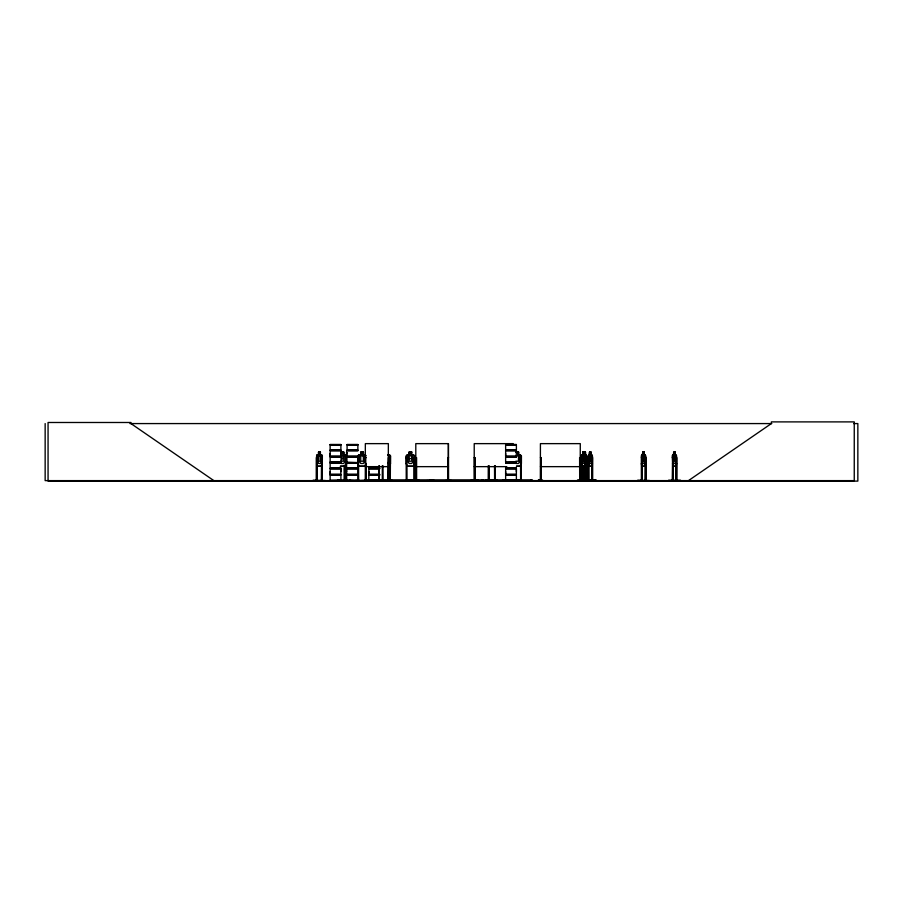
<?xml version="1.0" encoding="UTF-8"?>
<svg xmlns="http://www.w3.org/2000/svg" width="903" height="903" viewBox="0 0 903 903"><rect width="100%" height="100%" fill="white"/><g stroke="black" fill="none" stroke-linecap="round" stroke-linejoin="round"><path stroke-width="1.35" d="M330.137 474.233L330.137 468.939L340.894 468.939L340.882 474.233L330.137 474.233L330.148 471.592M340.894 456.128L330.137 456.128L330.148 453.487M340.882 471.592L340.882 468.939M379.632 474.233L368.864 474.233L368.875 471.592M505.635 474.233L505.635 468.939L516.392 468.939L516.381 474.233L505.635 474.233L505.646 471.592M516.392 456.128L505.635 456.128L505.646 453.487M516.381 471.592L516.381 468.939M502.881 480.193L517.205 480.622L502.892 480.159L520.455 480.024M379.632 475.294L368.864 475.294L368.763 480.148M585.144 466.298L585.663 455.891L585.212 454.886L583.993 454.886M585.663 463.487L585.223 466.298L581.814 466.298L581.329 463.487M586.419 466.298L586.905 455.88L585.404 454.886M592.424 463.487L591.815 466.208L588.564 466.208M592.368 463.476L591.849 466.298L588.53 466.298M645.532 463.476L645.058 466.208L641.807 466.208M645.092 466.298L645.656 463.487M675.975 466.208L676.437 463.476M676.008 466.298L676.573 463.487M365.286 480.509L365.343 443.633L388.358 443.633L388.256 480.622M577.412 480.565L596.341 480.565M577.435 480.193L596.319 480.193L577.435 480.509M584.907 480.554L584.907 455.925L584.196 454.977M586.419 480.554L586.465 457.618L587.119 457.618L587.108 480.622M591.928 480.554L592.707 479.786M637.71 480.193L649.55 480.509M645.148 480.565L645.95 479.786M668.615 480.193L680.467 480.193M676.076 480.554L676.133 457.618L676.787 457.618L676.776 480.622L676.821 479.786L676.065 479.786M321.637 466.298L322.292 463.476L321.705 466.298L317.19 466.298M313.149 480.193L325.464 480.565M341.199 480.554L357.87 480.396M412.705 480.148L418.913 480.622L412.773 480.148M418.879 480.193L407.016 480.024M471.163 480.193L478.15 480.148M584.907 461.207L584.196 463.476L582.875 463.476L582.164 461.207L582.83 452.053M389.464 466.208L390.48 463.487L390.48 455.88L389.509 454.886L387.759 454.886M389.565 466.298L390.48 463.487M414.601 463.476L413.653 466.208L407.14 466.208M414.691 463.487L413.721 466.298L407.072 466.298L406.192 463.487M485.679 480.554L490.453 480.554M490.464 480.193L485.701 480.193L497.756 480.509M538.177 480.554L542.534 480.554M371.957 480.565L371.912 479.786M380.784 480.554L391.857 480.565L389.17 480.565M383.12 480.565L382.974 465.734M383.482 480.509L368.774 480.452M338.038 480.148L338.117 479.786M357.588 480.554L357.667 479.786L358.626 479.786M406.023 480.509L406.057 479.786M512.577 480.509L512.746 479.786M512.859 480.554L512.825 479.786M582.582 455.857L583.44 458.51L584.625 456.015L583.722 459.153L584.568 462.573L583.417 459.774L582.198 462.528L583.135 459.164L582.243 455.913L583.033 454.886M582.695 455.936L583.112 454.886M588.113 480.622L588.621 454.886M588.609 466.298L588.643 454.977M641.39 480.622L641.333 455.891L641.785 454.886L642.834 454.886M645.171 466.298L641.773 466.298L641.864 454.886M673.74 454.886L672.69 454.886L672.238 455.891L672.758 466.298L676.087 466.298M672.769 454.886L672.295 480.622L672.25 479.786M341.097 461.207L341.097 455.925L343.738 455.925L343.738 461.207L341.097 461.207L344.269 454.886M387.703 463.476L389.046 461.207L389.046 455.925L387.703 454.977L389.498 454.977M316.569 480.622L316.603 455.891L317.28 454.886M316.671 455.891L317.303 454.977M344.54 455.891L345.239 454.886M344.675 455.936L345.273 454.977M320.396 452.143L318.556 452.143L318.635 454.977L317.687 455.925L317.687 461.207L318.635 463.476L320.396 463.476L321.344 461.207L321.344 455.925L320.396 454.977M345.668 455.925L346.662 454.977L346.662 452.143M688.47 480.622L771.365 423.575L771.365 421.893L854.249 421.893L854.249 480.622L45.15 480.622L45.15 423.575M542.601 480.148L538.199 480.159L542.601 480.622M330.103 462.302L340.905 462.517M330.137 480.396L330.148 475.294L340.894 475.294L340.894 480.396L330.103 480.61M584.218 455.891L584.196 461.207L582.875 461.207L582.875 455.925L585.358 455.925M129.897 423.575L771.794 423.575M853.617 423.575L857.85 423.575L857.85 481.107L48.062 481.107L48.062 422.491L130.958 422.491L130.958 423.575L213.842 480.622M506.775 443.633L474.222 443.633L474.222 480.622L474.165 479.786M507.215 443.633L513.175 443.633M330.126 444.468L340.905 444.468M347.079 444.468L357.87 444.468M505.624 444.468L516.403 444.468M330.148 444.998L340.882 444.998M347.102 444.998L357.848 444.998M505.646 444.998L516.381 444.998M330.058 450.145L340.973 450.145M347.023 450.145L357.938 450.145M505.556 450.145L516.471 450.145M330.058 450.473L340.973 450.473M347.023 450.473L357.938 450.473M505.556 450.473L516.471 450.473M340.894 450.845L330.137 450.845L330.137 456.128M347.091 450.845L357.859 450.845M516.392 450.845L505.635 450.845L505.635 456.128M346.526 452.053L346.594 454.977M515.76 452.053L518.593 452.053L518.593 454.886M582.751 452.053L585.494 452.053M591.002 452.053L589.512 452.053L589.512 454.886M644.245 452.053L642.744 452.053L642.744 454.886M676.516 480.622L676.573 455.88L675.072 454.886L675.151 452.053L673.661 452.053L672.995 461.207L673.706 463.476L675.026 463.476L675.737 461.207L675.737 455.925L675.026 454.977M360.737 452.143L363.378 452.143L363.378 454.977L364.789 455.925L364.789 461.207L363.378 463.476L360.737 463.476L359.326 461.207L359.326 455.925L360.737 454.977L360.647 452.053L363.469 452.053L363.469 454.886L365.309 454.886L366.302 455.88M411.768 452.143L409.127 452.143L409.127 454.977L407.704 455.925L407.704 461.207L409.127 463.476L411.768 463.476L413.179 461.207L413.179 455.925L411.768 454.977L411.858 452.053L409.025 452.053L409.025 454.886L407.095 454.886L406.192 455.891L406.237 480.622M515.85 452.143L518.503 452.143M582.796 452.143L585.449 452.143L586.07 461.207M589.557 452.143L590.957 452.143M642.789 452.143L644.2 452.143M673.706 452.143L675.105 452.143M583.959 452.617L583.112 452.617L583.112 453.566L583.959 453.566M317.201 454.886L318.567 454.886M320.396 454.886L321.682 454.886M346.594 454.886L343.829 454.886L343.829 452.053L340.995 452.053L340.995 454.886M360.647 454.886L358.717 454.886L357.814 455.891L357.802 480.622M411.858 454.886L413.687 454.886L414.691 455.88L414.759 480.159M518.593 454.886L520.421 454.886L521.426 455.88L521.415 463.487L520.444 466.298L516.46 466.298M582.83 454.886L581.837 454.886L581.385 455.925L581.555 480.622M588.542 454.886L589.591 454.886M590.923 454.886L591.916 454.886L592.368 455.925L592.368 480.622M644.166 454.886L645.656 455.88L645.656 480.622M317.235 454.977L321.66 454.977M346.662 454.977L341.097 454.977L341.097 452.143L343.738 452.143L343.738 454.977L345.149 455.925L345.149 461.207L343.738 463.476L341.097 463.476M358.751 454.977L365.264 454.977M407.14 454.977L413.653 454.977M515.861 454.977L520.388 454.977M586.386 454.977L581.848 454.977L581.329 455.88L581.385 480.622M588.564 454.977L591.905 454.977M641.807 454.977L645.137 454.977M672.712 454.977L676.054 454.977M389.464 454.977L390.48 455.88M592.424 455.88L592.199 480.622M645.577 455.88L645.081 454.886M676.494 455.88L675.986 454.886M515.861 455.925L518.503 455.925L518.503 461.207L515.861 461.207M347.091 456.128L357.859 456.128M330.058 456.5L340.973 456.5M347.023 456.5L357.938 456.5M505.556 456.5L516.471 456.5M330.058 456.828L340.973 456.828M347.023 456.828L357.938 456.828M505.556 456.828L516.471 456.828M340.894 457.2L330.137 457.2L330.137 462.291L340.905 462.291L330.148 462.155M347.091 457.2L357.859 457.2M516.392 457.2L505.635 457.2L505.635 462.291L516.381 462.155L505.624 462.302M321.479 457.618L322.224 457.618M346.571 457.618L345.781 457.618L345.793 480.622M357.757 457.618L358.536 457.618L358.626 480.622M365.343 457.618L366.212 457.618M388.358 457.618L387.918 480.622M389.622 457.618L389.588 480.622L389.532 457.618L390.367 457.618M406.147 457.618L406.926 457.618L407.016 480.622M414.601 457.618L413.811 457.618L413.811 480.622M415.707 457.618L416.565 457.618L416.622 480.622M448.565 457.618L447.798 457.618L447.741 480.622L447.64 479.786M474.222 457.618L474.989 457.618L475.046 480.622M521.324 457.618L520.534 457.618L520.636 480.622M540.423 457.618L541.247 457.618L541.179 480.622M584.952 457.618L585.607 457.618M588.146 457.618L588.801 457.618M641.39 457.618L642.033 457.618M672.295 457.618L672.949 457.618M406.192 458.566L414.691 458.566M347.102 462.155L357.87 462.573M505.624 462.573L516.403 462.573M340.905 462.765L330.126 462.765L330.148 467.878L340.894 467.878M347.079 462.765L357.87 462.787M505.624 462.787L516.403 462.765M330.148 463.092L340.882 463.092M347.102 463.092L357.848 463.092M505.646 463.092L516.381 463.092M316.603 463.487L317.258 466.298M515.861 463.476L518.503 463.476L519.914 461.207L519.914 455.925L518.503 454.977L518.593 452.053M641.333 463.487L641.852 466.298M317.235 466.208L321.66 466.208M340.42 466.208L345.623 466.208L345.68 470.113L346.662 471.061L345.318 471.152L344.619 470.158L344.754 465.079M516.482 466.208L520.388 466.208M581.848 466.208L585.302 466.208M672.712 466.208L676.054 466.208M340.375 466.298L345.702 466.298L346.673 463.487L346.673 455.88L345.668 454.886M365.343 466.648L388.358 466.648M415.798 466.648L448.464 466.648M474.222 466.648L506.775 466.648M540.423 466.648L580.29 466.648M347.091 467.878L357.859 467.878M368.864 467.878L379.632 467.878M505.635 467.878L516.392 467.878M330.058 468.251L340.973 468.251M347.023 468.251L357.938 468.251M368.785 468.251L379.7 468.251M505.556 468.251L516.471 468.251M330.058 468.578L340.973 468.578M347.023 468.578L357.938 468.578M368.785 468.578L379.7 468.578M505.556 468.578L516.471 468.578M347.091 468.939L357.859 468.939M379.632 468.939L368.864 468.939L368.864 474.233M344.619 470.158L345.386 471.152L346.729 471.061M347.091 474.233L357.859 474.233M330.058 474.594L340.973 474.594M347.023 474.594L357.938 474.594M368.785 474.594L379.7 474.594M505.556 474.594L516.471 474.594M330.058 474.922L340.973 474.922M347.023 474.922L357.938 474.922M368.785 474.922L379.7 474.922M505.556 474.922L516.471 474.922M347.091 475.294L357.859 475.294M322.292 479.786L321.423 479.786L321.423 480.622L321.479 464.379M344.235 479.786L345.127 479.786M541.326 479.786L540.344 479.786L540.344 480.622L540.423 443.633L580.29 443.633L580.166 480.622M581.047 479.786L581.825 480.554M582.559 479.786L583.349 479.786M584.884 479.786L585.675 479.786M586.397 479.786L587.187 479.786M588.079 479.786L588.869 479.786M641.322 479.786L642.112 479.786M672.227 479.786L673.017 479.786M365.365 480.148L355.579 480.622M380.637 480.193L367.905 480.622M430.099 480.148L432.966 480.148M433.564 480.148L434.241 480.622M330.148 480.249L340.882 480.249M357.848 480.249L341.255 480.622M368.875 480.249L383.482 480.193M389.114 480.193L391.8 480.193M521.381 480.565L521.415 479.786M345.702 480.622L345.702 479.786L346.763 480.554M582.999 480.565L583.022 465.734M451.511 480.554L445.529 480.565M353.513 480.554L338.986 480.024L338.986 480.622M672.995 480.554L672.949 463.025M642.089 480.554L642.033 464.379M588.869 480.565L588.801 464.379M583.315 479.786L583.361 480.565M321.615 454.886L322.36 455.88L322.202 480.622M585.133 454.886L585.618 455.936M346.684 480.509L346.571 455.925M357.904 463.476L358.751 466.208L365.264 466.208L366.212 463.476L365.331 466.298L358.683 466.298L357.814 463.487M583.327 480.509L583.282 465.734M317.303 466.208L316.739 455.936M581.464 463.476L581.904 466.298M676.392 457.618L676.347 480.622M675.072 452.053L675.105 454.977M672.69 457.618L672.735 480.622M672.554 463.025L672.645 480.622M645.905 480.622L645.871 457.618L645.227 457.618L645.205 480.622M645.532 455.925L645.442 480.622M644.166 452.053L644.821 461.207L644.121 463.476L642.789 463.476L642.089 455.925L642.834 452.053M641.819 479.786L641.819 480.622M641.773 457.618L641.694 480.622M641.604 479.786L641.604 480.622M592.628 480.622L592.628 457.618L591.984 457.618L591.973 480.622M590.923 452.053L591.578 461.207L590.878 463.476L589.557 463.476L588.846 455.925L589.591 452.053M588.587 479.786L588.587 480.622M588.542 457.618L588.542 480.622M588.361 479.786L588.361 480.622M586.905 479.786L586.905 480.622M586.826 455.88L586.86 480.622M586.679 479.786L586.679 480.622M585.584 455.891L585.607 480.622M585.404 452.053L585.449 454.977M585.392 479.786L585.392 480.622M585.347 457.618L585.223 480.622M585.167 479.786L585.167 480.622M584.072 452.053L584.117 454.977M583.993 452.053L584.038 454.977M582.898 465.734L582.853 480.622M582.638 465.734L582.638 480.622M581.78 480.622L581.769 457.618L581.126 457.618L581.126 480.622M580.516 480.622L580.516 479.786L579.534 479.786L579.534 480.622M580.381 480.622L580.437 457.618L579.613 457.618L579.692 480.622M579.771 457.618L579.861 480.622M541.1 457.618L540.999 480.622L540.976 479.786M540.705 479.786L540.683 480.622M532.443 480.622L532.443 479.911L364.88 479.911L364.733 480.622M530.885 479.911L530.885 480.622M521.324 455.925L521.257 480.622L521.223 479.786M520.444 479.786L520.455 480.622M516.392 480.396L516.381 475.294L505.635 475.294L505.635 480.396M513.751 480.024L513.739 480.622M513.649 479.786L513.57 480.622M513.164 479.786L513.243 480.622M513.062 479.786L512.972 480.622M507.351 479.786L507.328 480.622M507.272 479.786L507.215 480.622M506.989 479.786L507.046 480.622M506.775 479.786L506.854 480.622M506.651 479.786L506.673 480.622M506.436 479.786L506.38 480.622M506.222 479.786L506.256 480.622M506.165 480.024L506.165 480.622M495.329 465.734L495.307 480.622M495.171 465.734L495.171 480.622L495.047 479.786M494.81 479.786L494.788 480.622M494.517 465.734L494.607 480.622M494.438 479.786L494.438 480.622M488.941 465.734L489.008 480.622M488.771 465.734L488.85 480.622M488.67 479.786L488.647 480.622M488.41 479.786L488.388 480.622M488.286 465.734L488.218 480.622M488.049 479.786L488.049 480.622M483.173 479.911L483.173 480.622M481.626 479.911L481.626 480.622M479.301 480.622L478.883 480.622M474.775 457.618L474.843 480.622L474.685 479.786M474.436 457.618L474.572 480.622M448.622 479.786L448.622 480.622M448.565 480.622L448.464 443.633L415.798 443.633L415.82 480.622M448.351 443.633L448.249 480.622M448.159 479.786L448.114 480.622M448.012 457.618L447.956 480.622M429.546 480.622L426.724 480.622M417.017 479.911L417.017 480.622M416.351 457.618L416.328 480.622M416.17 479.786L416.114 480.622L416.012 457.618M415.651 479.786L415.651 480.622M414.511 479.786L414.5 480.622M413.721 479.786L413.721 480.622M406.835 479.786L406.835 480.622M406.294 455.936L406.294 463.476M390.457 455.88L390.288 480.622L390.265 457.618M389.735 479.786L389.735 480.622M383.154 479.786L383.154 480.622M382.861 479.786L382.883 480.622M382.432 479.786L382.443 480.622M382.33 465.734L382.296 480.622M382.15 479.786L382.15 480.622M379.204 465.734L379.204 480.622L379.102 465.734M378.989 479.786L378.989 480.622M378.56 479.786L378.459 480.622L378.436 479.786M371.833 479.786L371.844 480.622M371.167 480.622L371.133 479.786L371.077 480.622M366.55 479.911L366.55 480.622M366.302 479.786L366.302 480.622L366.212 465.734M365.738 457.618L365.783 480.622M365.523 479.786L365.523 480.622M358.446 479.786L358.322 480.622M350.42 479.786L350.42 480.622M350.387 479.786L350.274 480.622M350.116 479.786L350.206 480.622M349.969 479.786L350.003 480.622M349.687 479.786L349.811 480.622M349.596 480.024L349.596 480.622M346.989 452.617L346.989 453.566M345.059 465.734L345.115 480.622M344.844 471.152L344.901 480.622M344.641 479.786L344.709 480.622M344.506 465.734L344.506 480.622M344.291 465.734L344.325 480.622M338.806 479.786L338.896 480.622M338.207 479.786L338.207 480.622M322.055 479.786L322.055 480.622M321.999 457.618L321.999 480.622M321.705 457.618L321.637 480.622M320.328 454.977L320.463 452.053L318.499 452.053L318.556 454.977M317.145 480.622L317.145 479.786L316.287 479.786L316.513 480.622M316.93 480.622L317.088 457.618L316.343 457.618L316.343 480.622M316.863 465.734L316.739 480.622M340.905 444.682L330.126 444.671L330.148 449.784L340.894 449.784L340.894 444.682M357.87 444.671L347.079 444.682L347.102 449.784L357.859 449.784L357.859 444.682M516.403 444.671L505.624 444.682L505.646 449.784L516.392 449.784L516.392 444.682M320.08 452.617L318.951 452.617L318.951 453.566L320.08 453.566L320.08 452.617M343.264 452.617L341.571 452.617L341.571 453.566L343.264 453.566L343.264 452.617M362.904 452.617L361.211 452.617L361.211 453.566L362.904 453.566L362.904 452.617M411.294 452.617L409.59 452.617L409.59 453.566L411.294 453.566L411.294 452.617M518.029 452.617L516.324 452.617L516.324 453.566L518.029 453.566L518.029 452.617M585.121 452.617L584.275 452.617L584.275 453.566L585.121 453.566L585.121 452.617M590.641 452.617L589.794 452.617L589.794 453.566L590.641 453.566L590.641 452.617M643.884 452.617L643.026 452.617L643.026 453.566L643.884 453.566L643.884 452.617M674.789 452.617L673.943 452.617L673.943 453.566L674.789 453.566L674.789 452.617M320.396 455.925L318.635 455.925L318.635 461.207L320.396 461.207L320.396 455.925M363.378 455.925L360.737 455.925L360.737 461.207L363.378 461.207L363.378 455.925M411.768 455.925L409.127 455.925L409.127 461.207L411.768 461.207L411.768 455.925M590.878 455.925L589.557 455.925L589.557 461.207L590.878 461.207L590.878 455.925M644.121 455.925L642.789 455.925L642.789 461.207L644.121 461.207L644.121 455.925M675.026 455.925L673.706 455.925L673.706 461.207L675.026 461.207L675.026 455.925"/></g></svg>
